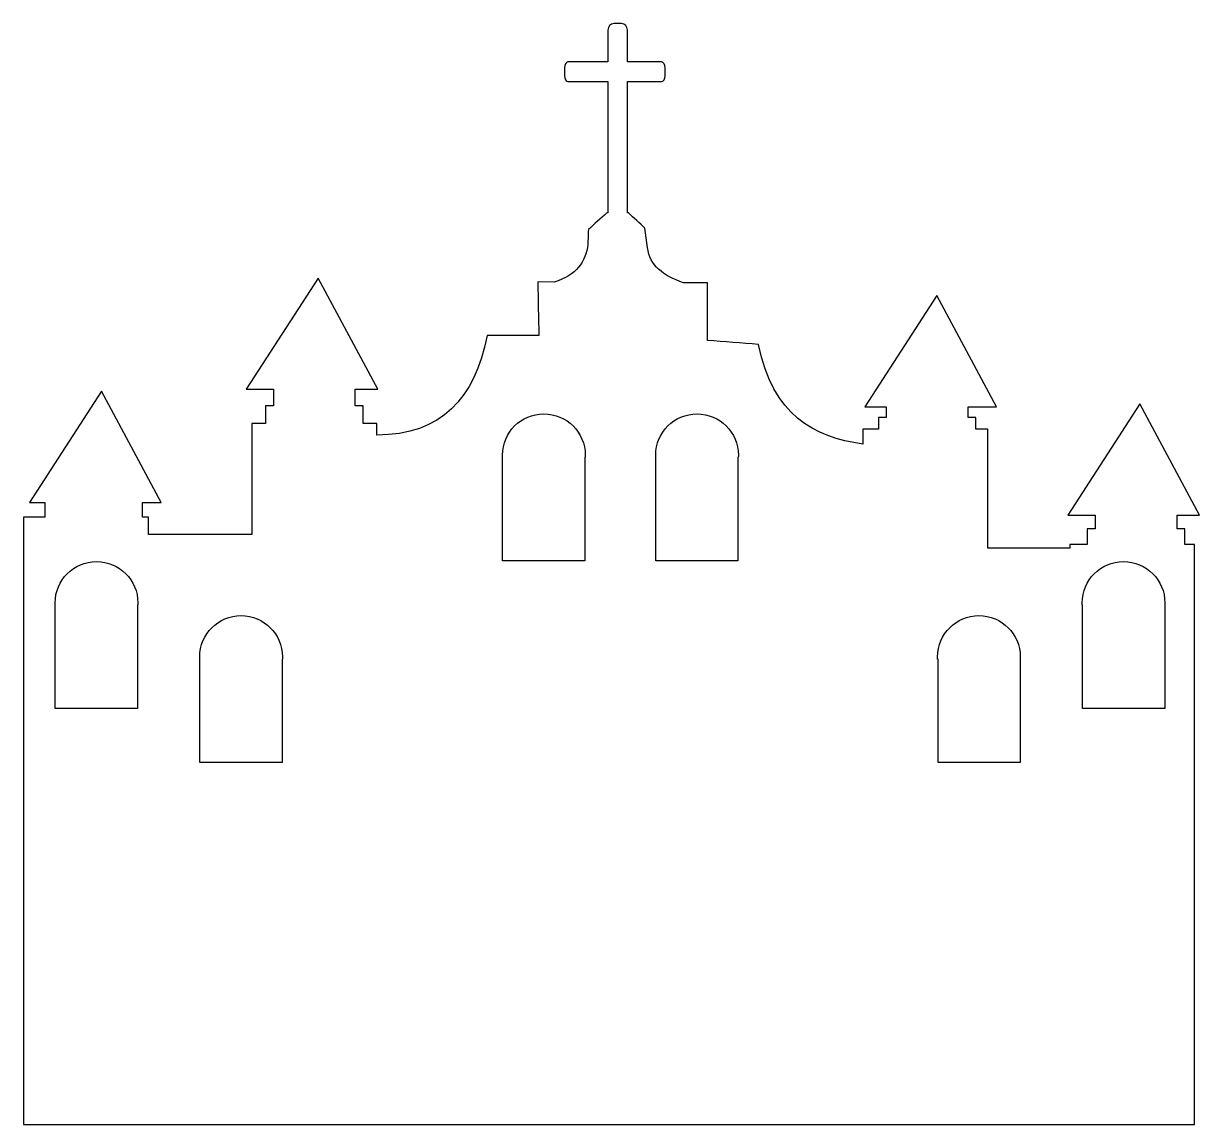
# Model space of a CAD drawing. Header units: centimetres. Extents: x -8.9 to 8.9, y -8.4 to 8.4.
import ezdxf

# ---------------------------------------------------------------- set-up
doc = ezdxf.new("R2010")
doc.units = ezdxf.units.CM
doc.header["$MEASUREMENT"] = 0
doc.layers.add('Camada 1', color=7, linetype='Continuous')

msp = doc.modelspace()

# ---------------------------------------------------------------- linework, layer by layer
at = {"layer": 'Camada 1'}
for points, knots in [([(-8.9393, 0.86651), (-8.9393, 0.86651), (-8.61286, 0.86651), (-8.61286, 0.86651), (-8.61286, 0.86651), (-8.61286, 0.86651), (-8.61286, 1.0891), (-8.61286, 1.0891), (-8.61286, 1.0891), (-8.61286, 1.0891), (-8.85022, 1.0891), (-8.85022, 1.0891), (-8.85022, 1.0891), (-8.85022, 1.0891), (-7.75228, 2.7805), (-7.75228, 2.7805), (-7.75228, 2.7805), (-7.75228, 2.7805), (-6.8474, 1.0891), (-6.8474, 1.0891), (-6.8474, 1.0891), (-6.8474, 1.0891), (-7.12929, 1.0891), (-7.12929, 1.0891), (-7.12929, 1.0891), (-7.12929, 1.0891), (-7.12929, 0.86651), (-7.12929, 0.86651), (-7.12929, 0.86651), (-7.12929, 0.86651), (-7.04021, 0.86651), (-7.04021, 0.86651), (-7.04021, 0.86651), (-7.04021, 0.86651), (-7.04021, 0.59949), (-7.04021, 0.59949), (-7.04021, 0.59949), (-7.04021, 0.59949), (-5.46742, 0.59949), (-5.46742, 0.59949), (-5.46742, 0.59949), (-5.46742, 0.59949), (-5.46742, 2.29089), (-5.46742, 2.29089), (-5.46742, 2.29089), (-5.46742, 2.29089), (-5.25972, 2.29089), (-5.25972, 2.29089), (-5.25972, 2.29089), (-5.25972, 2.29089), (-5.25972, 2.55788), (-5.25972, 2.55788), (-5.25972, 2.55788), (-5.25972, 2.55788), (-5.14097, 2.55789), (-5.14097, 2.55789), (-5.14097, 2.55789), (-5.14097, 2.55789), (-5.14097, 2.81014), (-5.14097, 2.81014), (-5.14097, 2.81014), (-5.14097, 2.81014), (-5.5565, 2.81014), (-5.5565, 2.81014), (-5.5565, 2.81014), (-5.5565, 2.81014), (-4.45856, 4.50154), (-4.45856, 4.50154), (-4.45856, 4.50154), (-4.45856, 4.50154), (-3.55331, 2.81014), (-3.55331, 2.81014), (-3.55331, 2.81014), (-3.55331, 2.81014), (-3.89479, 2.81014), (-3.89479, 2.81014), (-3.89479, 2.81014), (-3.89479, 2.81014), (-3.89479, 2.55789), (-3.89479, 2.55789), (-3.89479, 2.55789), (-3.89479, 2.55789), (-3.77604, 2.55789), (-3.77604, 2.55789), (-3.77604, 2.55789), (-3.77604, 2.55789), (-3.77604, 2.2909), (-3.77604, 2.2909), (-3.77604, 2.2909), (-3.77604, 2.2909), (-3.56832, 2.29089), (-3.56832, 2.29089), (-3.56832, 2.29089), (-3.56832, 2.29089), (-3.56832, 2.11428), (-3.56832, 2.11428), (-3.56832, 2.11428), (-2.59111, 2.11259), (-2.07819, 2.67202), (-1.89184, 3.62619), (-1.89184, 3.62619), (-1.62956, 3.62619), (-1.36757, 3.62619), (-1.10531, 3.62619), (-1.10531, 3.62619), (-1.11031, 3.89821), (-1.11531, 4.17023), (-1.12034, 4.44209), (-1.12034, 4.44209), (-1.12034, 4.44209), (-0.86941, 4.44063), (-0.86941, 4.44063), (-0.86941, 4.44063), (-0.53506, 4.54223), (-0.39115, 4.7485), (-0.35898, 5.01681), (-0.35898, 5.01681), (-0.35686, 5.09113), (-0.35438, 5.16532), (-0.35186, 5.23967), (-0.35186, 5.23967), (-0.25775, 5.32375), (-0.16379, 5.40797), (-0.06968, 5.49229), (-0.06968, 5.49229), (-0.06968, 5.49229), (-0.05505, 5.4923), (-0.05505, 5.4923), (-0.05505, 5.4923), (-0.05505, 5.4923), (-0.05505, 7.49239), (-0.05505, 7.49239), (-0.05505, 7.49239), (-0.05505, 7.49239), (-0.66364, 7.49239), (-0.66364, 7.49239), (-0.66364, 7.49239), (-0.69184, 7.49239), (-0.71465, 7.53245), (-0.71465, 7.58148), (-0.71465, 7.58148), (-0.71465, 7.58148), (-0.71465, 7.70036), (-0.71465, 7.70036), (-0.71465, 7.70036), (-0.71465, 7.74926), (-0.69184, 7.78918), (-0.66364, 7.78918), (-0.66364, 7.78918), (-0.66364, 7.78918), (-0.05505, 7.78917), (-0.05505, 7.78917), (-0.05505, 7.78917), (-0.05505, 7.78917), (-0.05505, 8.27154), (-0.05505, 8.27154), (-0.05505, 8.27154), (-0.05505, 8.32795), (-0.01473, 8.37407), (0.03404, 8.37407), (0.03404, 8.37407), (0.03404, 8.37407), (0.15305, 8.37406), (0.15305, 8.37406), (0.15305, 8.37406), (0.20195, 8.37406), (0.24187, 8.32794), (0.24187, 8.27153), (0.24187, 8.27153), (0.24187, 8.27153), (0.24187, 7.78917), (0.24187, 7.78917), (0.24187, 7.78917), (0.24187, 7.78917), (0.76217, 7.78917), (0.76217, 7.78917), (0.76217, 7.78917), (0.79035, 7.78917), (0.81345, 7.74924), (0.81345, 7.70035), (0.81345, 7.70035), (0.81345, 7.70035), (0.81345, 7.58147), (0.81345, 7.58147), (0.81345, 7.58147), (0.81345, 7.53244), (0.79038, 7.49238), (0.76217, 7.49238), (0.76217, 7.49238), (0.76217, 7.49238), (0.24187, 7.49239), (0.24187, 7.49239), (0.24187, 7.49239), (0.24187, 7.49239), (0.24187, 5.49235), (0.24187, 5.49235), (0.24187, 5.49235), (0.24187, 5.49235), (0.25677, 5.49235), (0.25677, 5.49235), (0.25677, 5.49235), (0.34099, 5.41538), (0.42505, 5.33868), (0.50916, 5.26198), (0.50916, 5.26198), (0.52167, 5.16287), (0.53379, 5.06375), (0.54618, 4.96467), (0.54618, 4.96467), (0.5865, 4.68974), (0.77788, 4.53978), (1.09535, 4.42947), (1.09535, 4.42947), (1.09535, 4.42947), (1.46132, 4.42749), (1.46132, 4.42749), (1.46132, 4.42749), (1.46132, 4.13571), (1.46132, 3.84366), (1.46132, 3.55214), (1.46132, 3.55214), (1.71873, 3.53211), (1.9757, 3.51245), (2.23295, 3.49258), (2.23295, 3.49258), (2.45359, 2.41454), (3.07549, 2.08071), (3.82064, 1.9758), (3.82064, 1.9758), (3.82064, 1.9758), (3.82064, 2.20181), (3.82064, 2.20181), (3.82064, 2.20181), (3.82064, 2.20181), (4.05798, 2.20181), (4.05798, 2.20181), (4.05798, 2.20181), (4.05798, 2.20181), (4.05798, 2.37998), (4.05798, 2.37998), (4.05798, 2.37998), (4.05798, 2.37998), (4.17673, 2.37998), (4.17673, 2.37998), (4.17673, 2.37998), (4.17673, 2.37998), (4.17673, 2.54315), (4.17673, 2.54315), (4.17673, 2.54315), (4.17673, 2.54315), (3.85028, 2.54315), (3.85028, 2.54315), (3.85028, 2.54315), (3.85028, 2.54315), (4.9482, 4.23455), (4.9482, 4.23455), (4.9482, 4.23455), (4.9482, 4.23455), (5.85308, 2.54315), (5.85308, 2.54315), (5.85308, 2.54315), (5.85308, 2.54315), (5.42291, 2.54315), (5.42291, 2.54315), (5.42291, 2.54315), (5.42291, 2.54315), (5.42291, 2.37998), (5.42291, 2.37998), (5.42291, 2.37998), (5.42291, 2.37998), (5.54163, 2.37998), (5.54163, 2.37998), (5.54163, 2.37998), (5.54163, 2.37998), (5.54163, 2.20181), (5.54163, 2.20181), (5.54163, 2.20181), (5.54163, 2.20181), (5.71943, 2.20181), (5.71943, 2.20181), (5.71943, 2.20181), (5.71943, 2.20181), (5.71943, 0.39156), (5.71943, 0.39156), (5.71943, 0.39156), (5.71943, 0.39156), (6.96604, 0.39156), (6.96604, 0.39156), (6.96604, 0.39156), (6.96604, 0.39156), (6.96604, 0.45112), (6.96604, 0.45112), (6.96604, 0.45112), (6.96604, 0.45112), (7.23303, 0.45111), (7.23303, 0.45111), (7.23303, 0.45111), (7.23303, 0.45111), (7.23303, 0.6886), (7.23303, 0.6886), (7.23303, 0.6886), (7.23303, 0.6886), (7.35165, 0.6886), (7.35165, 0.6886), (7.35165, 0.6886), (7.35165, 0.6886), (7.35165, 0.8963), (7.35165, 0.8963), (7.35165, 0.8963), (7.35165, 0.8963), (6.93612, 0.8963), (6.93612, 0.8963), (6.93612, 0.8963), (6.93612, 0.8963), (8.03419, 2.5877), (8.03419, 2.5877), (8.03419, 2.5877), (8.03419, 2.5877), (8.9393, 0.8963), (8.9393, 0.8963), (8.9393, 0.8963), (8.9393, 0.8963), (8.59799, 0.8963), (8.59799, 0.8963), (8.59799, 0.8963), (8.59799, 0.8963), (8.59799, 0.6886), (8.59799, 0.6886), (8.59799, 0.6886), (8.59799, 0.6886), (8.71658, 0.6886), (8.71658, 0.6886), (8.71658, 0.6886), (8.71658, 0.6886), (8.71658, 0.45111), (8.71658, 0.45111), (8.71658, 0.45111), (8.71658, 0.45111), (8.86485, 0.45111), (8.86485, 0.45111), (8.86485, 0.45111), (8.86485, 0.45111), (8.86485, -8.37406), (8.86485, -8.37406), (8.86485, -8.37406), (8.86485, -8.37406), (-8.9393, -8.37406), (-8.9393, -8.37406), (-8.9393, -8.37406), (-8.9393, -8.37406), (-8.9393, 0.86651), (-8.9393, 0.86651)], [0, 0, 0, 0, 0.01123596, 0.01123596, 0.01123596, 0.01123596, 0.02247191, 0.02247191, 0.02247191, 0.02247191, 0.03370787, 0.03370787, 0.03370787, 0.03370787, 0.04494382, 0.04494382, 0.04494382, 0.04494382, 0.05617978, 0.05617978, 0.05617978, 0.05617978, 0.06741573, 0.06741573, 0.06741573, 0.06741573, 0.07865169, 0.07865169, 0.07865169, 0.07865169, 0.08988764, 0.08988764, 0.08988764, 0.08988764, 0.1011236, 0.1011236, 0.1011236, 0.1011236, 0.11235955, 0.11235955, 0.11235955, 0.11235955, 0.12359551, 0.12359551, 0.12359551, 0.12359551, 0.13483146, 0.13483146, 0.13483146, 0.13483146, 0.14606742, 0.14606742, 0.14606742, 0.14606742, 0.15730337, 0.15730337, 0.15730337, 0.15730337, 0.16853933, 0.16853933, 0.16853933, 0.16853933, 0.17977528, 0.17977528, 0.17977528, 0.17977528, 0.19101124, 0.19101124, 0.19101124, 0.19101124, 0.20224719, 0.20224719, 0.20224719, 0.20224719, 0.21348315, 0.21348315, 0.21348315, 0.21348315, 0.2247191, 0.2247191, 0.2247191, 0.2247191, 0.23595506, 0.23595506, 0.23595506, 0.23595506, 0.24719101, 0.24719101, 0.24719101, 0.24719101, 0.25842697, 0.25842697, 0.25842697, 0.25842697, 0.26966292, 0.26966292, 0.26966292, 0.26966292, 0.28089888, 0.28089888, 0.28089888, 0.28089888, 0.29213483, 0.29213483, 0.29213483, 0.29213483, 0.30337079, 0.30337079, 0.30337079, 0.30337079, 0.31460674, 0.31460674, 0.31460674, 0.31460674, 0.3258427, 0.3258427, 0.3258427, 0.3258427, 0.33707865, 0.33707865, 0.33707865, 0.33707865, 0.34831461, 0.34831461, 0.34831461, 0.34831461, 0.35955056, 0.35955056, 0.35955056, 0.35955056, 0.37078652, 0.37078652, 0.37078652, 0.37078652, 0.38202247, 0.38202247, 0.38202247, 0.38202247, 0.39325843, 0.39325843, 0.39325843, 0.39325843, 0.40449438, 0.40449438, 0.40449438, 0.40449438, 0.41573034, 0.41573034, 0.41573034, 0.41573034, 0.42696629, 0.42696629, 0.42696629, 0.42696629, 0.43820225, 0.43820225, 0.43820225, 0.43820225, 0.4494382, 0.4494382, 0.4494382, 0.4494382, 0.46067416, 0.46067416, 0.46067416, 0.46067416, 0.47191011, 0.47191011, 0.47191011, 0.47191011, 0.48314607, 0.48314607, 0.48314607, 0.48314607, 0.49438202, 0.49438202, 0.49438202, 0.49438202, 0.50561798, 0.50561798, 0.50561798, 0.50561798, 0.51685393, 0.51685393, 0.51685393, 0.51685393, 0.52808989, 0.52808989, 0.52808989, 0.52808989, 0.53932584, 0.53932584, 0.53932584, 0.53932584, 0.5505618, 0.5505618, 0.5505618, 0.5505618, 0.56179775, 0.56179775, 0.56179775, 0.56179775, 0.57303371, 0.57303371, 0.57303371, 0.57303371, 0.58426966, 0.58426966, 0.58426966, 0.58426966, 0.59550562, 0.59550562, 0.59550562, 0.59550562, 0.60674157, 0.60674157, 0.60674157, 0.60674157, 0.61797753, 0.61797753, 0.61797753, 0.61797753, 0.62921348, 0.62921348, 0.62921348, 0.62921348, 0.64044944, 0.64044944, 0.64044944, 0.64044944, 0.65168539, 0.65168539, 0.65168539, 0.65168539, 0.66292135, 0.66292135, 0.66292135, 0.66292135, 0.6741573, 0.6741573, 0.6741573, 0.6741573, 0.68539326, 0.68539326, 0.68539326, 0.68539326, 0.69662921, 0.69662921, 0.69662921, 0.69662921, 0.70786517, 0.70786517, 0.70786517, 0.70786517, 0.71910112, 0.71910112, 0.71910112, 0.71910112, 0.73033708, 0.73033708, 0.73033708, 0.73033708, 0.74157303, 0.74157303, 0.74157303, 0.74157303, 0.75280899, 0.75280899, 0.75280899, 0.75280899, 0.76404494, 0.76404494, 0.76404494, 0.76404494, 0.7752809, 0.7752809, 0.7752809, 0.7752809, 0.78651685, 0.78651685, 0.78651685, 0.78651685, 0.79775281, 0.79775281, 0.79775281, 0.79775281, 0.80898876, 0.80898876, 0.80898876, 0.80898876, 0.82022472, 0.82022472, 0.82022472, 0.82022472, 0.83146067, 0.83146067, 0.83146067, 0.83146067, 0.84269663, 0.84269663, 0.84269663, 0.84269663, 0.85393258, 0.85393258, 0.85393258, 0.85393258, 0.86516854, 0.86516854, 0.86516854, 0.86516854, 0.87640449, 0.87640449, 0.87640449, 0.87640449, 0.88764045, 0.88764045, 0.88764045, 0.88764045, 0.8988764, 0.8988764, 0.8988764, 0.8988764, 0.91011236, 0.91011236, 0.91011236, 0.91011236, 0.92134831, 0.92134831, 0.92134831, 0.92134831, 0.93258427, 0.93258427, 0.93258427, 0.93258427, 0.94382022, 0.94382022, 0.94382022, 0.94382022, 0.95505618, 0.95505618, 0.95505618, 0.95505618, 0.96629213, 0.96629213, 0.96629213, 0.96629213, 0.97752809, 0.97752809, 0.97752809, 0.97752809, 1, 1, 1, 1]), ([(-0.40009, 1.77565), (-0.39953, 1.78615), (-0.39927, 1.79676), (-0.39927, 1.8074), (-0.39927, 1.8074), (-0.39927, 2.15451), (-0.68081, 2.43605), (-1.02808, 2.43605), (-1.02808, 2.43605), (-1.37519, 2.43605), (-1.6567, 2.15451), (-1.6567, 1.8074), (-1.6567, 1.8074), (-1.6567, 1.7969), (-1.65644, 1.78644), (-1.65596, 1.77605), (-1.65596, 1.77605), (-1.65596, 1.77605), (-1.65607, 1.77602), (-1.65607, 1.77602), (-1.65607, 1.77602), (-1.65607, 1.77602), (-1.65607, 0.20191), (-1.65607, 0.20191), (-1.65607, 0.20191), (-1.65607, 0.20191), (-0.40535, 0.2019), (-0.40535, 0.2019), (-0.40535, 0.2019), (-0.40535, 0.2019), (-0.40535, 1.77601), (-0.40535, 1.77601), (-0.40535, 1.77601), (-0.40535, 1.77601), (-0.40009, 1.77565), (-0.40009, 1.77565)], [0, 0, 0, 0, 0.1, 0.1, 0.1, 0.1, 0.2, 0.2, 0.2, 0.2, 0.3, 0.3, 0.3, 0.3, 0.4, 0.4, 0.4, 0.4, 0.5, 0.5, 0.5, 0.5, 0.6, 0.6, 0.6, 0.6, 0.7, 0.7, 0.7, 0.7, 0.8, 0.8, 0.8, 0.8, 1, 1, 1, 1]), ([(1.92824, 1.77565), (1.9288, 1.78615), (1.92906, 1.79676), (1.92906, 1.8074), (1.92906, 1.8074), (1.92906, 2.15451), (1.64752, 2.43605), (1.30025, 2.43605), (1.30025, 2.43605), (0.95314, 2.43605), (0.67163, 2.15451), (0.67163, 1.8074), (0.67163, 1.8074), (0.67163, 1.7969), (0.67189, 1.78644), (0.67237, 1.77605), (0.67237, 1.77605), (0.67237, 1.77605), (0.67226, 1.77602), (0.67226, 1.77602), (0.67226, 1.77602), (0.67226, 1.77602), (0.67226, 0.20191), (0.67226, 0.20191), (0.67226, 0.20191), (0.67226, 0.20191), (1.92298, 0.2019), (1.92298, 0.2019), (1.92298, 0.2019), (1.92298, 0.2019), (1.92298, 1.77601), (1.92298, 1.77601), (1.92298, 1.77601), (1.92298, 1.77601), (1.92824, 1.77565), (1.92824, 1.77565)], [0, 0, 0, 0, 0.1, 0.1, 0.1, 0.1, 0.2, 0.2, 0.2, 0.2, 0.3, 0.3, 0.3, 0.3, 0.4, 0.4, 0.4, 0.4, 0.5, 0.5, 0.5, 0.5, 0.6, 0.6, 0.6, 0.6, 0.7, 0.7, 0.7, 0.7, 0.8, 0.8, 0.8, 0.8, 1, 1, 1, 1]), ([(-7.20165, -0.47128), (-7.20112, -0.46078), (-7.20086, -0.45017), (-7.20086, -0.43953), (-7.20086, -0.43953), (-7.20086, -0.09242), (-7.48238, 0.18909), (-7.82964, 0.18909), (-7.82964, 0.18909), (-8.17677, 0.18909), (-8.45826, -0.09243), (-8.45826, -0.43953), (-8.45826, -0.43953), (-8.45826, -0.45003), (-8.458, -0.46049), (-8.45749, -0.47088), (-8.45749, -0.47088), (-8.45749, -0.47088), (-8.4576, -0.47091), (-8.4576, -0.47091), (-8.4576, -0.47091), (-8.4576, -0.47091), (-8.4576, -2.04502), (-8.4576, -2.04502), (-8.4576, -2.04502), (-8.4576, -2.04502), (-7.20692, -2.04502), (-7.20692, -2.04502), (-7.20692, -2.04502), (-7.20692, -2.04502), (-7.20692, -0.47091), (-7.20692, -0.47091), (-7.20692, -0.47091), (-7.20692, -0.47091), (-7.20165, -0.47128), (-7.20165, -0.47128)], [0, 0, 0, 0, 0.1, 0.1, 0.1, 0.1, 0.2, 0.2, 0.2, 0.2, 0.3, 0.3, 0.3, 0.3, 0.4, 0.4, 0.4, 0.4, 0.5, 0.5, 0.5, 0.5, 0.6, 0.6, 0.6, 0.6, 0.7, 0.7, 0.7, 0.7, 0.8, 0.8, 0.8, 0.8, 1, 1, 1, 1]), ([(7.16176, -0.47088), (7.16176, -0.47088), (7.16176, -2.04499), (7.16176, -2.04499), (7.16176, -2.04499), (7.16176, -2.04499), (8.41244, -2.04499), (8.41244, -2.04499), (8.41244, -2.04499), (8.41244, -2.04499), (8.41244, -0.47088), (8.41244, -0.47088), (8.41244, -0.47088), (8.41244, -0.47088), (8.41233, -0.47085), (8.41233, -0.47085), (8.41233, -0.47085), (8.41286, -0.46045), (8.4131, -0.45003), (8.4131, -0.4395), (8.4131, -0.4395), (8.4131, -0.09239), (8.13158, 0.18912), (7.78445, 0.18912), (7.78445, 0.18912), (7.43718, 0.18912), (7.15567, -0.0924), (7.15567, -0.4395), (7.15567, -0.4395), (7.15567, -0.45014), (7.15596, -0.46075), (7.15646, -0.47125), (7.15646, -0.47125), (7.15646, -0.47125), (7.16176, -0.47088), (7.16176, -0.47088)], [0, 0, 0, 0, 0.1, 0.1, 0.1, 0.1, 0.2, 0.2, 0.2, 0.2, 0.3, 0.3, 0.3, 0.3, 0.4, 0.4, 0.4, 0.4, 0.5, 0.5, 0.5, 0.5, 0.6, 0.6, 0.6, 0.6, 0.7, 0.7, 0.7, 0.7, 0.8, 0.8, 0.8, 0.8, 1, 1, 1, 1]), ([(-5.00384, -1.29352), (-5.00328, -1.28302), (-5.00302, -1.27241), (-5.00302, -1.26177), (-5.00302, -1.26177), (-5.00302, -0.91466), (-5.28456, -0.63312), (-5.63183, -0.63312), (-5.63183, -0.63312), (-5.97894, -0.63312), (-6.26045, -0.91466), (-6.26045, -1.26177), (-6.26045, -1.26177), (-6.26045, -1.27227), (-6.26019, -1.28273), (-6.25971, -1.29312), (-6.25971, -1.29312), (-6.25971, -1.29312), (-6.25982, -1.29315), (-6.25982, -1.29315), (-6.25982, -1.29315), (-6.25982, -1.29315), (-6.25982, -2.86726), (-6.25982, -2.86726), (-6.25982, -2.86726), (-6.25982, -2.86726), (-5.0091, -2.86726), (-5.0091, -2.86726), (-5.0091, -2.86726), (-5.0091, -2.86726), (-5.0091, -1.29315), (-5.0091, -1.29315), (-5.0091, -1.29315), (-5.0091, -1.29315), (-5.00384, -1.29352), (-5.00384, -1.29352)], [0, 0, 0, 0, 0.1, 0.1, 0.1, 0.1, 0.2, 0.2, 0.2, 0.2, 0.3, 0.3, 0.3, 0.3, 0.4, 0.4, 0.4, 0.4, 0.5, 0.5, 0.5, 0.5, 0.6, 0.6, 0.6, 0.6, 0.7, 0.7, 0.7, 0.7, 0.8, 0.8, 0.8, 0.8, 1, 1, 1, 1]), ([(4.96394, -1.29312), (4.96394, -1.29312), (4.96394, -2.86723), (4.96394, -2.86723), (4.96394, -2.86723), (4.96394, -2.86723), (6.21465, -2.86724), (6.21465, -2.86724), (6.21465, -2.86724), (6.21465, -2.86724), (6.21465, -1.29313), (6.21465, -1.29313), (6.21465, -1.29313), (6.21465, -1.29313), (6.21454, -1.2931), (6.21454, -1.2931), (6.21454, -1.2931), (6.21504, -1.2827), (6.21528, -1.27228), (6.21528, -1.26175), (6.21528, -1.26175), (6.21528, -0.91464), (5.93376, -0.6331), (5.58666, -0.6331), (5.58666, -0.6331), (5.23939, -0.6331), (4.95785, -0.91464), (4.95785, -1.26175), (4.95785, -1.26175), (4.95785, -1.27239), (4.95814, -1.283), (4.95867, -1.2935), (4.95867, -1.2935), (4.95867, -1.2935), (4.96394, -1.29312), (4.96394, -1.29312)], [0, 0, 0, 0, 0.1, 0.1, 0.1, 0.1, 0.2, 0.2, 0.2, 0.2, 0.3, 0.3, 0.3, 0.3, 0.4, 0.4, 0.4, 0.4, 0.5, 0.5, 0.5, 0.5, 0.6, 0.6, 0.6, 0.6, 0.7, 0.7, 0.7, 0.7, 0.8, 0.8, 0.8, 0.8, 1, 1, 1, 1])]:
    msp.add_open_spline(points, degree=3, knots=knots, dxfattribs=at)

doc.saveas('drawing.dxf')
